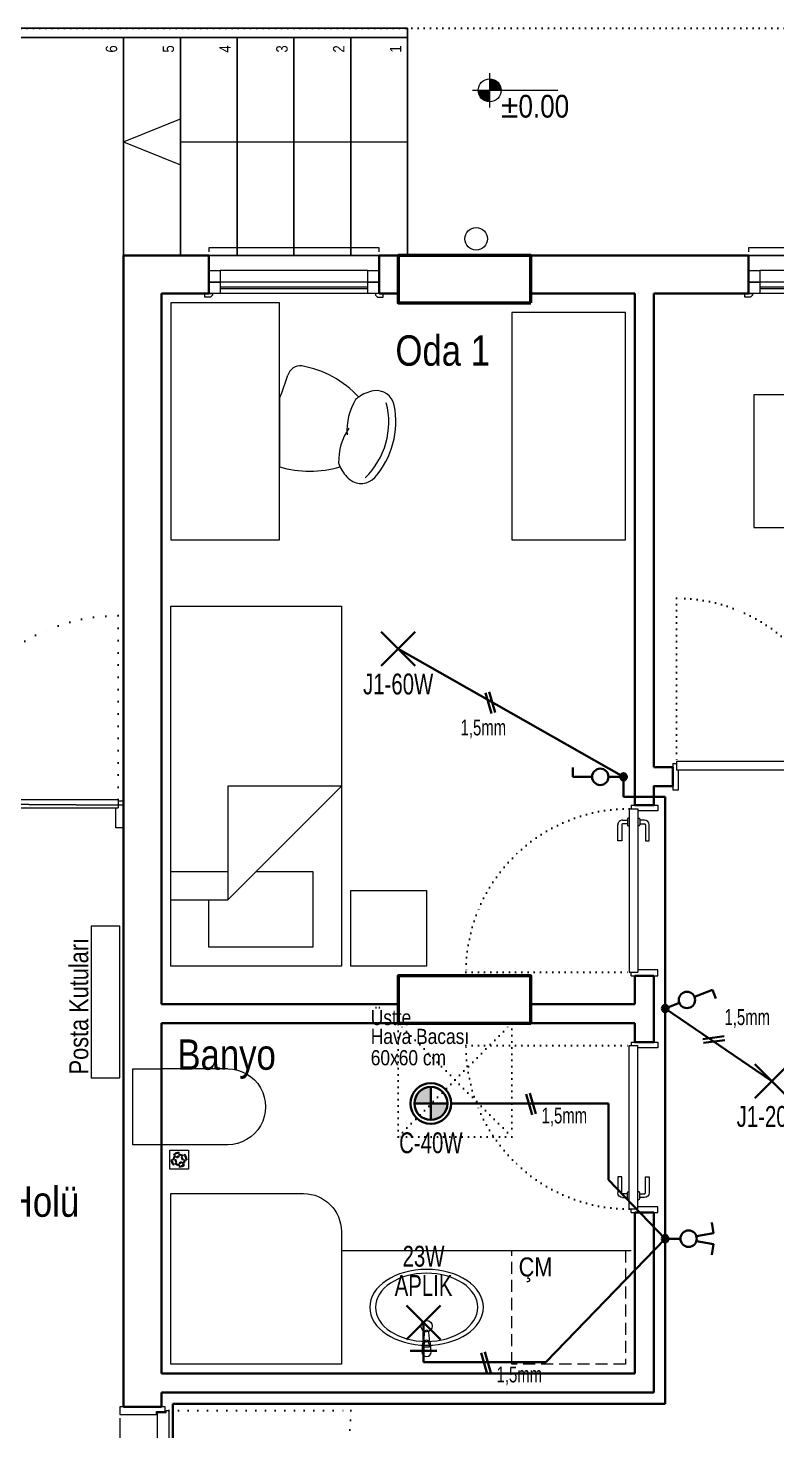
# Model space of a CAD drawing. Header units: millimetres. Extents: x 1852829 to 1882754, y -270850 to -231658.
# Drawn here: x 1858397 to 1858793, y -247561 to -246821 of the extents above; entities that cross this region are included whole.
import ezdxf
from ezdxf.enums import TextEntityAlignment as Align

# ---------------------------------------------------------------- set-up
doc = ezdxf.new("R2010")
doc.units = ezdxf.units.MM
for name, pattern in [('CONTINOUS', [0]), ('CONTINU', [0]), ('DASHED', [0.75, 0.5, -0.25]), ('DOT', [0.25, 0, -0.25]), ('izdüşüm arka', [3.174999999999999, 0, -3.174999999999999]), ('izdüşüm ön', [9.524999999999999, 6.35, -3.175])]:
    doc.linetypes.add(name, pattern=pattern)
for name, color, linetype, lineweight in [('a_ba', 6, 'Continuous', 50), ('a_doğrama', 251, 'Continuous', 20), ('a_duvar', 251, 'Continuous', 35), ('a_görünüş', 32, 'Continuous', 25), ('a_görünüş_ince', 8, 'Continuous', 20), ('a_izdüşüm_arka', 251, 'izdüşüm arka', 30), ('a_izdüşüm_ön', 6, 'izdüşüm ön', 9), ('a_not_kot', 251, 'Continuous', 13), ('a_not_mahal', 253, 'Continuous', 5), ('a_not_misc', 144, 'Continuous', 5), ('a_not_text', 7, 'Continuous', 13), ('a_tefriş', 8, 'Continuous', 20), ('Aydınlatma', 4, 'CONTINOUS', 35), ('Aydınlatma_', 3, 'Continuous', 40), ('m_yib', 65, 'Continuous', 20), ('Priz', 6, 'CONTINOUS', 40), ('Topraklama', 3, 'DASHED', 40)]:
    doc.layers.add(name, color=color, linetype=linetype, lineweight=lineweight)
doc.layers.add('a_m2_taks', color=147, linetype='Continuous', plot=False)
doc.styles.add('Grupcad', font='arial.ttf', dxfattribs={"width": 0.7})
doc.styles.add('OL', font='tsimplex.shx', dxfattribs={"width": 0.8, "height": 12})
doc.styles.get("Standard").update_dxf_attribs({"font": 'ARIALN.TTF'})

# ---------------------------------------------------------------- blocks, each defined once
blk = doc.blocks.new('K1')
at = {"layer": 'a_doğrama', "color": 251}
for points in [[(-17.50000000000728, -2.500000000149157), (-22.00000000001455, -2.500000000152795), (-22.00000000001455, -1.527951098978519e-10), (1.999999999992724, 1.818989403545856e-11), (1.999999999985448, -3.99999999998181), (-17.50000000001455, -4.000000000152795), (-17.50000000000728, -2.500000000149157)], [(-27.50000000000728, -93.10000001805383), (-25.00000000000728, -93.10000001805383)], [(-17.50000000000728, -97.5000000001528), (-22.00000000001455, -97.50000000014916), (-22.00000000001455, -100.0000000001492), (1.999999999992724, -99.99999999998545), (1.999999999992724, -95.99999999998181), (-17.50000000000728, -96.0000000001528), (-17.50000000000728, -97.5000000001528)], [(-14.50000000000728, -93.10000001811204), (-17.00000000000728, -93.10000001805383)]]:
    blk.add_lwpolyline(points, dxfattribs=at)
blk.add_lwpolyline([(-18, -14.0000000001528), (-18.00000000001455, -4.000000000149157), (-18, -3.000000000149157), (-22.50000000000728, -3.000000000090949), (-22.50000000000728, -2.500000000152795), (-22.50000000000728, -2.000000000149157), (-24.00000000000728, -2.000000000149157), (-24.00000000001455, -2.500000000152795), (-24.00000000000728, -12.50000000014916), (-24.00000000001455, -88.0000000001528), (-24.00000000001455, -97.50000000014916), (-24.00000000001455, -98.00000000014916), (-22.50000000000728, -98.00000000014916), (-22.50000000000728, -97.50000000014916), (-22.50000000001455, -97.00000000014916), (-18.00000000000728, -97.00000000009095), (-18.00000000001455, -96.0000000001528), (-18, -86.50000000014916)], close=True, dxfattribs=at)
for points in [[(-25.00000000000728, -91.10000001805383), (-27.50000000000728, -91.10000001805747, -0.414213562373095), (-28, -90.60000001799563), (-28.00000000001455, -82.10000001805383), (-30.00000000000728, -82.10000001805383), (-30.00000000000728, -90.60000001799926)], [(-17.00000000000728, -91.1000000180502), (-14.50000000000728, -91.10000001805383, 0.414213562373095), (-14.00000000001455, -90.60000001811204), (-14.00000000001455, -82.10000001811204), (-12.00000000000728, -82.10000001811204), (-12.00000000000728, -90.60000001811204)], [(-24.00000000000728, -94.10000001805383), (-24.50000000000728, -94.10000001799926, -0.4142135623730951), (-25, -93.60000001805383), (-25.00000000000728, -90.60000001805383, -0.414213562373095), (-24.50000000001455, -90.1000000180502), (-24.00000000000728, -90.10000001805747)], [(-18.00000000001455, -94.10000001805383), (-17.5, -94.10000001805383, 0.4142135623730951), (-17.00000000000728, -93.6000000181084), (-17.00000000001455, -90.60000001805383, 0.414213562373095), (-17.50000000000728, -90.10000001805747), (-18.00000000000728, -90.10000001805747)]]:
    blk.add_lwpolyline(points, format="xyb", dxfattribs=at)
for centre, start, end in [((-27.50000000000728, -90.60000001799563), 180, 270), ((-14.50000000000728, -90.60000001811204), 270, 0)]:
    blk.add_arc(centre, 2.499999999999999, start, end, dxfattribs=at)
at = {"layer": 'a_görünüş_ince', "color": 251}
blk.add_line((1.999999999992724, -5.999999999985448), (1.999999999992724, -93.99999999998181), dxfattribs=at)
at = {"layer": 'a_izdüşüm_arka', "color": 251, "linetype": 'DOT', "ltscale": 20}
blk.add_line((-24.00000000000728, -2.000000000381988), (-120.0000000000146, -2.000000000385626), dxfattribs=at)
blk.add_arc((-24.00000000000728, -2.000000000149157), 95.99999999999999, 180.0000000002084, 270.0000000004169, dxfattribs=at)
blk = doc.blocks.new('K2')
at = {"layer": 'a_doğrama', "color": 251, "linetype": 'Continuous'}
for p, q in [((-12.00000000162981, 90), (-12.00000000162981, 88.09999999962747)), ((-12.00000000162981, 90), (-10.00000000186265, 90)), ((-13.00000000162981, 88.09999999962747), (-13.00000000186265, 1.900000000372529)), ((-13.00000000162981, 88.09999999962747), (-8.500000001862645, 88.09999999962747)), ((-8.500000001862645, 88.09999999962747), (-8.500000001862645, 1.900000000372529)), ((-13.00000000186265, 1.900000000372529), (-8.500000001862645, 1.900000000372529)), ((-12.00000000186265, 0), (-12.00000000186265, 1.900000000372529)), ((-12.00000000186265, 0), (-10.00000000186265, 0))]:
    blk.add_line(p, q, dxfattribs=at)
for points in [[(-1.629814505577087e-09, 90.00000000005821), (1.999999998137355, 90), (1.999999998137355, 87), (-8.500000001862645, 87)], [(0, 0), (2, 0), (2, 3), (-8.500000001862645, 3)]]:
    blk.add_lwpolyline(points, dxfattribs=at)
at = {"layer": 'a_doğrama', "color": 251}
for points in [[(-16.50000000186265, 82.09999999962747), (-14.00000000162981, 82.09999999962747)], [(-5.000000001862645, 82.09999999962747), (-7.500000001862645, 82.09999999962747)]]:
    blk.add_lwpolyline(points, dxfattribs=at)
for points in [[(-13.00000000162981, 83.09999999962747), (-13.50000000186265, 83.09999999962747, 0.4142135623730951), (-14.00000000186265, 82.59999999962747), (-14.00000000186265, 79.59999999962747, 0.414213562373095), (-13.50000000162981, 79.09999999968568), (-13.00000000162981, 79.09999999962747)], [(-8.500000001629815, 83.09999999962747), (-8.000000001629815, 83.09999999962747, -0.4142135623730951), (-7.500000001862645, 82.59999999962747), (-7.500000001862645, 79.59999999962747, -0.414213562373095), (-8.000000001629815, 79.09999999962747), (-8.500000001629815, 79.09999999962747)], [(-14.00000000162981, 80.09999999962747), (-16.50000000162981, 80.09999999962747, 0.414213562373095), (-17.00000000162981, 79.59999999962747), (-17.00000000186265, 71.09999999962747), (-19.00000000186265, 71.09999999962747), (-19.00000000186265, 79.59999999962747)], [(-7.500000001862645, 80.09999999956926), (-5.000000001862645, 80.09999999962747, -0.414213562373095), (-4.500000001862645, 79.59999999962747), (-4.500000001862645, 71.09999999962747), (-2.500000001862645, 71.09999999962747), (-2.500000001629815, 79.59999999962747)]]:
    blk.add_lwpolyline(points, format="xyb", dxfattribs=at)
for centre, start, end in [((-16.50000000186265, 79.59999999962747), 90, 180), ((-5.000000001629815, 79.59999999962747), 0, 90)]:
    blk.add_arc(centre, 2.499999999999999, start, end, dxfattribs=at)
at = {"layer": 'a_izdüşüm_arka', "color": 251}
blk.add_lwpolyline([(-99.20006576180458, 1.900000000372529), (-13.00006576254964, 1.900000000372529)], dxfattribs=at)
blk.add_arc((-13.00006576254964, 1.900000000372529), 86.19999999925494, 89.99995624410063, 180, dxfattribs=at)
blk = doc.blocks.new('klozet')
at = {"layer": 'a_tefriş'}
blk.add_line((20.00000001909211, 4.703179000000001e-08), (-20.00000001862645, -4.65661287e-08), dxfattribs=at)
for points in [[(-20.00000001816079, 4.74974513e-08), (-20.00000001816079, -14.99999998975545), (20.00000001909211, -14.99999999022111), (20.00000001909211, 4.703179000000001e-08)], [(-20.00000001816079, -49.9999999529682), (-20.00000001816079, -14.99999998975545)], [(20.00000001909211, -49.9999999529682), (20.00000001909211, -14.99999999022111)]]:
    blk.add_lwpolyline(points, dxfattribs=at)
blk.add_arc((4.656613e-10, -49.99999995250255), 20, 179.9999999733195, 359.9999999733196, dxfattribs=at)
blk = doc.blocks.new('kapı_c_blok')
at = {"layer": 'a_doğrama', "linetype": 'Continuous'}
for p, q in [((7.900027779396623, 14.99997359368717), (7.899965237360448, 10.49997359415283)), ((54.89979148237035, 14.99878007621737), (7.900027779396623, 14.99997359368717)), ((54.89979151752777, 14.99877556296997), (54.89985405956395, 10.49877556343563)), ((55.10020846524276, 14.99877800804097), (152.0997915084008, 14.99997359368717)), ((55.10020850040019, 14.99877556296997), (55.10027104266919, 10.49877556343563)), ((152.0997915084008, 14.99997359368717), (152.0998540506698, 10.49997359415283)), ((5.000013880897313, 14.00000000052387), (4.999986084410921, 12.00000000069849)), ((5.000013880897313, 14.00000000052387), (7.900013881269842, 13.99997359380359)), ((54.89985405956395, 10.49878007388907), (7.899965237360448, 10.49997359415283)), ((55.10027104266919, 10.49877800850663), (152.0998540506698, 10.49997359415283)), ((154.9998054069001, 14.00000000052387), (152.0998054067604, 13.99997359380359)), ((154.9998054069001, 14.00000000052387), (154.9998332033865, 12.00000000069849))]:
    blk.add_line(p, q, dxfattribs=at)
at = {"layer": 'a_doğrama'}
for points in [[(47.10022236406803, 15.99888674903195), (47.10025710985065, 18.49888674879912, 0.414213562373095), (46.60026405914687, 18.99889369786251), (38.10026405984536, 18.99901183316251), (38.10029185633175, 20.99901183298789), (46.60029185563326, 20.99889369768789)], [(50.10020846570842, 14.99884505430236), (50.10021541477181, 15.49884505430236, 0.4142135623730951), (49.6002223638352, 15.99885200336576), (46.60022236430086, 15.99889369815355, 0.414213562373095), (46.10021541523747, 15.49890064733336), (46.10020846594125, 14.99890064739157)], [(59.89979151706211, 14.99884505430236), (59.89978456776589, 15.49884505430236, -0.4142135623730951), (60.3997776187025, 15.99885200336576), (63.39977761846967, 15.99889369815355, -0.414213562373095), (63.89978456753306, 15.49890064733336), (63.89979151659645, 14.99890064739157)], [(62.89977761846967, 15.99888674903195), (62.89974287268706, 18.49888674879912, -0.414213562373095), (63.39973592362367, 18.99889369786251), (71.89973592269234, 18.99901183316251), (71.89970812620595, 20.99901183298789), (63.39970812713727, 20.99889369768789)], [(47.10013202554546, 9.498886749672238), (47.10009727976285, 6.998886749905068, -0.414213562373095), (46.60009033069946, 6.498893699084874), (38.10009033139795, 6.499011834384874), (38.10006253491156, 4.499011834559496), (46.60006253421307, 4.498893699259497)], [(50.10014592343941, 10.49884505476803), (50.10013897437602, 9.998845054826234, -0.4142135623730951), (49.60013202531263, 9.49885200400604), (46.60013202554546, 9.498893698793836, -0.414213562373095), (46.10013897460885, 9.998900647857226), (46.10014592390507, 10.49890064785723)], [(59.89985405909829, 10.49884505476803), (59.89986100839451, 9.998845054826234, 0.4142135623730951), (60.3998679574579, 9.49885200400604), (63.39986795722507, 9.498893698793836, 0.414213562373095), (63.89986100792885, 9.998900647857226), (63.89985405886546, 10.49890064785723)], [(62.89986795722507, 9.498886749672238), (62.89990270277485, 6.998886749905068, 0.414213562373095), (63.39990965183824, 6.498893699084874), (71.89990965113975, 6.499011834384874), (71.89993744762614, 4.499011834559496), (63.39993744855747, 4.498893699259497)]]:
    blk.add_lwpolyline(points, format="xyb", dxfattribs=at)
for points in [[(49.10025710961781, 18.49885895225452), (49.10022236406803, 15.99885895248735)], [(60.89974287291989, 18.49885895225452), (60.8997776187025, 15.99885895248735)], [(49.10009727953002, 6.998858953360468), (49.10013202531263, 9.498858953127638)], [(60.89990270300768, 6.998858953360468), (60.8998679574579, 9.498858953127638)]]:
    blk.add_lwpolyline(points, dxfattribs=at)
at = {"layer": 'a_doğrama', "linetype": 'Continuous'}
for points in [[(4.999847101746127, 1.999999999825377), (4.999819305259734, 0), (8.999819305026904, -4.169478779658675e-05), (8.999965236755088, 10.49995830602711)], [(154.9999721860513, 1.999999999825377), (154.9999999825377, 0), (150.9999999830034, -4.169478779658675e-05), (150.9998540510423, 10.49995830602711)]]:
    blk.add_lwpolyline(points, dxfattribs=at)
at = {"layer": 'a_doğrama'}
for centre, start, end in [((46.60025710985065, 18.49889369792072), 359.9992036893223, 89.99920368265207), ((63.39974287268706, 18.49889369792072), 90.00079631734796, 180.0007963106777), ((46.60009727976285, 6.998893699026667), 269.999203682652, 359.9992036893223), ((63.39990270277485, 6.998893699026667), 180.0007963106777, 270.000796317348)]:
    blk.add_arc(centre, 2.499999999999999, start, end, dxfattribs=at)
at = {"layer": 'a_izdüşüm_arka', "ltscale": 2}
for points in [[(152.0997915084008, 14.99997359368717), (152.0997915084008, 112.0046602723305)], [(7.900027779396623, 14.99997359368717), (7.900027779396623, 61.99973731074715)]]:
    blk.add_lwpolyline(points, dxfattribs=at)
for centre, radius, start, end in [((152.2450919260737, 14.8597860421869), 97.1449828936204, 90.08569772177859, 179.9180229844026), ((7.90002777823247, 14.99997359217377), 46.99976371857338, 359.9985395234615, 90)]:
    blk.add_arc(centre, radius, start, end, dxfattribs=at)
blk = doc.blocks.new('90_p_c_blok')
at = {"layer": 'a_doğrama'}
for points in [[(1.000074681360275, 1.999962659319863), (-1.999925317708403, 2.000074681360275), (-1.999999998603016, 7.46818259358406e-05), (1.999999998603016, -7.46818259358406e-05), (2.000037339050323, 0.999925319571048), (1.000074681360275, 1.999962659319863)], [(88.99992531910539, 1.999962659319863), (91.99992531817406, 2.000074681360275), (91.99999999906868, 7.46818259358406e-05), (88.00000000186265, -7.46818259358406e-05), (87.99996266141534, 0.999925319571048), (88.99992531910539, 1.999962659319863)], [(84.00000000046566, -2.500000000465661), (6.000000000465661, -2.500000000465661)], [(84.00000000046566, -3.500000000465661), (6.000000000465661, -3.500000000465661)]]:
    blk.add_lwpolyline(points, dxfattribs=at)
for points in [[(4.656612873077393e-10, -4.656612873077393e-10), (6.000000000465661, -4.656612873077393e-10), (6.000000000465661, -6.000000000465661), (4.656612873077393e-10, -6.000000000465661)], [(4.656612873077393e-10, -6.000000000465661), (6.000000000465661, -6.000000000465661), (6.000000000465661, -12.00000000046566), (4.656612873077393e-10, -12.00000000046566)], [(84.00000000046566, -4.656612873077393e-10), (90.00000000046566, -4.656612873077393e-10), (90.00000000046566, -6.000000000465661), (84.00000000046566, -6.000000000465661)], [(84.00000000046566, -6.000000000465661), (90.00000000046566, -6.000000000465661), (90.00000000046566, -12.00000000046566), (84.00000000046566, -12.00000000046566)]]:
    blk.add_lwpolyline(points, close=True, dxfattribs=at)
at = {"layer": 'a_görünüş_ince'}
for points in [[(6.000000000465661, -4.656612873077393e-10), (84.00000000046566, -4.656612873077393e-10)], [(6.000000000465661, -6.000000000465661), (84.00000000046566, -6.000000000465661)], [(6.000000000465661, -6.000000000465661), (84.00000000046566, -6.000000000465661)], [(6.000000000465661, -12.00000000046566), (84.00000000046566, -12.00000000046566)], [(4.656612873077393e-10, -22), (4.656612873077393e-10, -24), (90.00000000069849, -24.00000000040745), (90.00000000069849, -22.00000000040745)]]:
    blk.add_lwpolyline(points, dxfattribs=at)
blk = doc.blocks.new('tefriş_yatak tek')
at = {"layer": 'a_tefriş'}
for points in [[(0, -0.4500000000007276), (-1.899999999994179, -0.4499999999825377), (-1.899999999994179, 0.4500000000152795), (7.276000000000001e-12, 0.4499999999970897)], [(-1.899999999994179, -0.4999999999818101), (-1.5, -0.4999999999818101), (-1.5, -0.8999999999832652), (-1.899999999994179, -0.8999999999832652)]]:
    blk.add_lwpolyline(points, close=True, dxfattribs=at)
for points in [[(-1.549999999995634, 0.4500000000080036), (-1.549999999995634, 0.1500000000087311), (-0.9499999999970896, -0.4499999999934517), (-0.9499999999970896, 0.1500000000087311), (-1.549999999995634, 0.1500000000087311)], [(-1.399999999994179, 0.4500000000080036), (-1.399999999994179, 0.1500000000087311)], [(-1.399999999994179, 7.276000000000001e-12), (-1.399999999994179, -0.2999999999919964), (-1.799999999995634, -0.2999999999847205), (-1.799999999995634, 0.2500000000181899), (-1.549999999995634, 0.250000000007276)]]:
    blk.add_lwpolyline(points, dxfattribs=at)
blk = doc.blocks.new('tefriş_sandalye')
at = {"layer": 'a_tefriş'}
blk.add_line((0, -17.97193204984069), (0, 17.97193204984069), dxfattribs=at)
at = {"layer": 'a_tefriş', "extrusion": (0, 0, -1)}
for centre, major_axis, ratio, start_param, end_param in [((48.74146834015846, 10.45292807649821), (12.99667295679291, -12.99667295679291), 0.9999999999988621, 2.778399601265729, 3.245117787393993), ((43.18287486303598, 17.30047719366848), (6.760212006542563, 6.760212006542566), 0.9999999999999275, 4.815914114188857, 6.347040341211097), ((17.00272081233561, -5.732868962921202), (31.41721406745103, -31.41721406745102), 0.9999999999999692, -1.506941292763139, -0.5874538096300875), ((16.00839138403535, -34.32217725366354), (38.67132311283241, 38.67132311283241), 0.9999999999999551, 5.200723096198017, 5.794059864019835), ((62.07704428676516, 15.11196062900126), (21.8230740851798, -21.8230740851798), 0.999999999999872, 1.757106745828231, 2.385974519517692), ((62.07704428676516, 15.11196062900126), (21.8230740851798, -21.8230740851798), 0.999999999999872, 1.757106745828231, 2.385974519517692), ((48.74146834015846, 10.45292807649821), (12.99667295678365, -12.99667295678364), 0.99999999999815, 2.6645371924789, 2.77839960126549), ((48.74146834015846, 10.45292807649821), (12.99667295678365, -12.99667295678364), 0.99999999999815, 2.6645371924789, 2.77839960126549), ((51.19207237288356, -12.59025484323501), (6.760212006539503, -6.760212006539497), 0.9999999999997768, -0.5874538096303814, 0.9436724173930268), ((-153.9916390515864, -79.71366215869784), (117.3146754132853, -117.3146754132853), 0.9999999999995368, -1.166716425964234, -1.087708352891789), ((1.846952122636139, 18.52903357986361), (38.67132311283346, -38.67132311283346), 0.9999999999998272, -0.0344733324385442, 0.6019458158985436), ((52.58218097593635, -3.880806615576148), (12.99667295684863, -12.99667295684863), 0.999999999997, 1.410390603520463, 1.524253012306495), ((52.58218097593635, -3.880806615576148), (12.99667295684863, -12.99667295684863), 0.999999999997, 1.410390603520463, 1.524253012306495), ((52.58218097593635, -3.880806615576148), (12.99667295680965, 12.99667295680965), 0.9999999999994532, 2.514468744187543, 2.981186930314801), ((11.13268793560564, -28.2164516877383), (4.992327757084597, -4.992327757084597), 0.9999999999999302, 0.6873686376137833, 2.053884300698129)]:
    blk.add_ellipse(centre, major_axis=major_axis, ratio=ratio, start_param=start_param, end_param=end_param, dxfattribs=at)
at = {"layer": 'a_tefriş', "extrusion": (0, 0, -0.9999999999999998)}
for centre, major_axis, ratio, start_param, end_param in [((16.91667054221034, -5.533280727453529), (28.83951581086084, 28.83951581086084), 0.9999999999999994, 6.265559887738812, 7.321948975697567), ((16.91667054221034, -5.533280727453529), (28.83951581086084, 28.83951581086084), 0.9999999999999994, 6.265559887738812, 7.321948975697567), ((66.46064479555935, -1.247859190218149), (21.82307408517871, -21.82307408517871), 0.9999999999999848, 1.802815685268583, 2.431683458958088), ((66.46064479555935, -1.247859190218149), (21.82307408517871, -21.82307408517871), 0.9999999999999848, 1.802815685268583, 2.431683458958088)]:
    blk.add_ellipse(centre, major_axis=major_axis, ratio=ratio, start_param=start_param, end_param=end_param, dxfattribs=at)
blk = doc.blocks.new('tefriş_süzgeç')
at = {"layer": 'a_tefriş'}
for p, q in [((4.999999999767168, 0), (-4.999999999767168, 0)), ((-4.999999999767168, 0), (-5.00000000023283, -9.999999999068676)), ((4.999999999767168, -9.999999999068676), (4.999999999767168, 0)), ((-3.624374986393377, -5.061997667886316), (-4.124374985927715, -5.061997668817638)), ((-2.624374985927715, -5.061997667886316), (-3.124374985927715, -5.061997667886316)), ((-2.549553412196473, -2.511978339935012), (-2.898696066995398, -2.154068565527268)), ((-1.960721618304887, -3.338196313462503), (-2.30986427217249, -2.980286539986083)), ((-1.873872044263407, -6.873872044496237), (-2.227425434859469, -7.227425436489284)), ((-1.624374985927715, -5.061997667886316), (-2.124374985927715, -5.061997667886316)), ((-1.166765264002606, -6.166765264235437), (-1.52031865552999, -6.520318654365838)), ((-1.152982795378193, -3.943617439828813), (-1.502125448780134, -3.585707665421068)), ((-0.157720073460041, -2.526679446673369), (-0.157720073460041, -2.026679447604692)), ((-0.0619976662273985, -1.499620349357428), (-0.0619976662273985, -0.999620350288751)), ((-0.0619976681191474, -2.99962035100907), (-0.0619976685848087, -3.501690010540187)), ((-0.0619976681191474, -6.624374984763563), (-0.0619976676534861, -7.124374984763563)), ((1.042769928695634, -3.957230071537196), (1.396323318826034, -3.603676681406795)), ((1.056382559938356, -6.152982796542346), (1.4142923343461, -6.502125450409948)), ((1.500379648292437, -5.061997667886316), (2.000379649223759, -5.061997667886316)), ((1.749876709422096, -3.250123291276395), (2.103430098621174, -2.896569899283349)), ((1.772202108753845, -6.851268104277551), (2.130111884092912, -7.200410758145153)), ((2.456983491079881, -2.543016509152948), (2.810536880744621, -2.189463119022548)), ((2.500379649223759, -5.061997667886316), (3.000379648758098, -5.061997667886316)), ((3.500379649689422, -5.061997667886316), (4.000379649689422, -5.061997666954994)), ((-5.00000000023283, -9.999999999068676), (4.999999999767168, -9.999999999068676)), ((-2.580978826852515, -7.580978826619684), (-2.934532216982915, -7.934532217681407)), ((-0.0619976676534861, -7.624374986626207), (-0.0619976681191474, -8.124374986626206)), ((-0.0619976685848087, -8.624374985694885), (-0.0619976681191474, -9.124374986626206)), ((2.488021658966317, -7.549553413875401), (2.8459314329084, -7.898696067743003))]:
    blk.add_line(p, q, dxfattribs=at)
for centre, radius, start, end in [((-0.0619976681191474, -5.061997667886316), 4.062377317597922, 134.2895954455946, 179.9999999466391), ((-0.0619976681191474, -5.061997667886316), 3.562377317597923, 134.2895954455946, 179.9999999466391), ((-0.0619976681191474, -5.061997667886316), 3.062377317597923, 179.9999999466391, 225.0000000094237), ((-0.0619976681191474, -5.061997667886316), 2.562377317597923, 179.9999999466391, 225.0000000094237), ((-0.3842644772885251, -4.420736038768153), 2.404751406819375, 84.59432072315609, 143.2015872092405), ((-0.0619976681191474, -5.061997667886316), 2.062377317597923, 134.2895954455946, 179.9999999466391), ((-0.1431039219996819, -4.967836399330735), 2.441200708543581, 90.34304790748254, 138.1212251299477), ((-0.0619976681191474, -5.061997667886316), 1.562377317597923, 134.2895954455946, 179.9999999466391), ((-0.0619976681191474, -5.061997667886316), 2.062377317597923, 225.0000000094237, 269.9999999733196), ((-0.0619976681191474, -5.061997667886316), 1.562377317597923, 225.0000000094237, 269.9999999733196), ((-0.0619976681191474, -5.061997667886316), 4.062377317597922, 45.00000000942374, 89.99999997331958), ((-0.0619976681191474, -5.061997667886316), 3.562377317597923, 45.00000000942374, 89.99999997331958), ((-0.0619976681191474, -5.061997667886316), 2.062377317597923, 45.00000000942374, 89.99999997331958), ((-0.0619976681191474, -5.061997667886316), 1.562377317597923, 45.00000000942374, 89.99999997331958), ((-0.0619976681191474, -5.061997667886316), 2.562377317597923, 269.9999999733196, 315.710404554327), ((-0.0619976681191474, -5.061997667886316), 3.062377317597923, 269.9999999733196, 315.710404554327), ((-0.0619976681191474, -5.061997667886316), 1.562377317597923, 314.2895954455946, 359.9999999466391), ((-0.0619976681191474, -5.061997667886316), 2.062377317597923, 314.2895954455946, 359.9999999466391), ((-0.0619976681191474, -5.061997667886316), 2.562377317597923, 359.9999999466391, 45.00000000942374), ((-0.0619976681191474, -5.061997667886316), 3.062377317597923, 359.9999999466391, 45.00000000942374), ((-0.0619976681191474, -5.061997667886316), 3.562377317597923, 314.2895954455946, 359.9999999466391), ((-0.0619976681191474, -5.061997667886316), 4.062377317597922, 314.2895954455946, 359.9999999466391), ((-0.0619976681191474, -5.061997667886316), 4.062377317597922, 225.0000000094237, 269.9999999733196), ((-0.0619976681191474, -5.061997667886316), 3.562377317597923, 225.0000000094237, 269.9999999733196)]:
    blk.add_arc(centre, radius, start, end, dxfattribs=at)
blk = doc.blocks.new('sembol_kot')
at = {"layer": 'a_not_kot'}
for points in [[(3.7252903e-09, 9.999999999068676), (0, -6.519258000000002e-09), (10.00000003539025, -6.519258000000002e-09, 0.4142135634642073)], [(0, -6.519258000000002e-09), (-9.999999964609742, -6.519258000000002e-09, 0.4142135610637604), (-3.7252903e-09, -10.00000000093132)]]:
    blk.add_hatch(color=256, dxfattribs=at).paths.add_polyline_path(points)
for p, q in [((5.5879354e-09, 15.00000000279397), (-5.5879354e-09, -15.00000000279397)), ((-14.99999996647239, -6.519258000000002e-09), (59.99999999813735, -6.519258000000002e-09))]:
    blk.add_line(p, q, dxfattribs=at)
blk.add_circle((3.53902578e-08, -9.313226e-10), 10, dxfattribs=at)
blk = doc.blocks.new('J1-20W')
at = {"layer": 'Aydınlatma', "color": 1, "linetype": 'CONTINU'}
for p, q in [((9, 9), (-9, -9)), ((-9, 9), (9, -9))]:
    blk.add_line(p, q, dxfattribs=at)
at = {"layer": 'Aydınlatma', "linetype": 'CONTINU', "style": 'Grupcad', "width": 0.7, "flags": 8}
blk.add_attdef('J1-20W', text='', height=11, dxfattribs=at).set_placement((0, 18.74764386721654), align=Align.MIDDLE_CENTER)
blk = doc.blocks.new('C-20W')
at = {"layer": 'Aydınlatma', "linetype": 'CONTINU'}
h = blk.add_hatch(color=1, dxfattribs=at)
h.paths.add_polyline_path([(8.702380952381645, -1.455191522836685e-11), (0, -1.455191522836685e-11), (0, 8.702380952352541, -0.4142135623730951)])
h.paths.add_polyline_path([(0, -8.702380952381645, -0.4142135623730951), (-8.702380952367093, -1.455191522836685e-11), (0, -1.455191522836685e-11)])
at = {"layer": 'Aydınlatma', "color": 1, "linetype": 'CONTINU'}
for p, q in [((0, 8.702380952381645), (0, -8.702380952381645)), ((8.702380952381645, 0), (-8.702380952367093, 0))]:
    blk.add_line(p, q, dxfattribs=at)
at = {"layer": 'Aydınlatma', "linetype": 'CONTINU'}
blk.add_circle((0, 0), 10.74999999999503, dxfattribs=at)
at = {"layer": 'Aydınlatma', "color": 1, "linetype": 'CONTINU'}
blk.add_circle((0, 0), 8.702380952376926, dxfattribs=at)
at = {"layer": 'Aydınlatma', "linetype": 'CONTINU', "style": 'Grupcad', "width": 0.7, "flags": 8}
blk.add_attdef('C-40W', text='', height=11, dxfattribs=at).set_placement((0, 20.74999999998545), align=Align.MIDDLE_CENTER)
blk = doc.blocks.new('NORMAL ANAHTAR')
at = {"layer": 'Aydınlatma', "color": 6, "linetype": 'CONTINU'}
for p, q in [((0, 18.75986064848257), (-4.863207719157799, 18.75986064848257)), ((0, 8.636846400011564), (0, 18.75986064848257))]:
    blk.add_line(p, q, dxfattribs=at)
blk.add_circle((0, 4.31842319999123), 4.318423200000162, dxfattribs=at)
blk = doc.blocks.new('KOMUTATOR ANAHTAR')
at = {"layer": 'Aydınlatma', "color": 6, "linetype": 'CONTINU'}
for p, q in [((-2.876584113124409, 17.46272058073373), (-8.55538248429366, 16.51159817440202)), ((-1.361482364300173, 8.416611178297899), (-2.876584113124409, 17.46272058073373)), ((1.361482364300173, 8.416611178297899), (2.876584113124409, 17.46272058073373)), ((2.876584113124409, 17.46272058073373), (8.55538248429366, 16.51159817440202))]:
    blk.add_line(p, q, dxfattribs=at)
blk.add_circle((0, 4.318423200005782), 4.318423200000162, dxfattribs=at)
blk = doc.blocks.new('BUAT (Enerji)')
at = {"layer": 'Priz', "linetype": 'CONTINU'}
h = blk.add_hatch(color=256, dxfattribs=at)
edge = h.paths.add_edge_path()
edge.add_arc((0, 0), 1.75, 0, 360)
blk.add_circle((0, 0), 1.75, dxfattribs=at)
blk = doc.blocks.new('APLIK dahili tip1-23W')
at = {"layer": 'Aydınlatma', "color": 1, "linetype": 'CONTINU'}
for p, q in [((9, 24.00000000011642), (-9, 6.000000000116415)), ((-9, 24.00000000011642), (9, 6.000000000116415))]:
    blk.add_line(p, q, dxfattribs=at)
at = {"layer": 'Aydınlatma', "linetype": 'CONTINU'}
for p, q in [((0, 15.00000000011642), (1.164153218269348e-10, -2.91038304567337e-11)), ((-7, 2.91038304567337e-11), (7, -2.91038304567337e-11)), ((8.731149137020111e-11, 0), (0, 0))]:
    blk.add_line(p, q, dxfattribs=at)
at = {"layer": 'Aydınlatma', "linetype": 'CONTINU', "style": 'Grupcad', "width": 0.7, "flags": 8}
for tag, p in [('23W', (0, 49.96379749526386)), ('APLIK', (0, 34.5427277534036))]:
    blk.add_attdef(tag, text='', height=11, dxfattribs=at).set_placement(p, align=Align.MIDDLE_CENTER)

msp = doc.modelspace()

# ---------------------------------------------------------------- linework, layer by layer
at = {"layer": 'a_ba', "color": 253}
for points in [[(1858662.7101567, -246966.2790660127), (1858662.7101567, -246941.2790660127), (1858592.7101567, -246941.2790660127), (1858592.7101567, -246966.2790660127)], [(1858662.7101567, -247346.2790660121), (1858662.7101567, -247321.2790660121), (1858592.7101567, -247321.2790660121), (1858592.7101567, -247346.2790660121)]]:
    msp.add_lwpolyline(points, close=True, dxfattribs=at)
at = {"layer": 'a_duvar'}
for p, q in [((1858492.7101567, -246941.2790664082), (1858447.710161506, -246941.2790664082)), ((1858447.710161506, -247231.2790660175), (1858447.710161506, -246941.2790664082)), ((1858777.710156701, -246941.2790664082), (1858582.7101567, -246941.2790664082)), ((1858777.710156701, -246941.2790664027), (1858777.710156701, -246961.2790664083)), ((1858467.710161506, -246961.2790664083), (1858492.7101567, -246961.2790664083)), ((1858467.710274741, -247336.2790660121), (1858467.710161506, -246961.2790664082)), ((1858582.7101567, -246961.2790664083), (1858592.7101567, -246961.2790664083)), ((1858662.7101567, -246961.2790664083), (1858717.710146754, -246961.2790664083)), ((1858717.710146754, -246961.2790664083), (1858717.710229107, -247231.279066003)), ((1858727.710146754, -247211.2790660176), (1858727.710146754, -246961.2790664083)), ((1858727.710146754, -246961.2790664082), (1858777.710156701, -246961.2790664083)), ((1858447.710161506, -247548.7756173958), (1858447.710161506, -247241.2790660183)), ((1858717.710255577, -247321.2790660121), (1858717.710259989, -247336.2790660121)), ((1858727.710146754, -247356.2792049948), (1858727.710146754, -247321.2792049932)), ((1858592.7101567, -247336.2790660121), (1858467.710274741, -247336.2790660121)), ((1858717.710259989, -247336.2790660121), (1858662.7101567, -247336.2790660121)), ((1858467.710161506, -247531.2753116341), (1858467.710274741, -247346.2790660121)), ((1858467.710274741, -247346.2790660121), (1858592.7101567, -247346.279066012)), ((1858592.7101567, -247346.2790660121), (1858717.710259989, -247346.279066012)), ((1858717.710259989, -247346.279066012), (1858717.71025395, -247356.2792049948)), ((1858717.710199596, -247446.279204986), (1858717.710146754, -247531.275311634)), ((1858727.710146754, -247541.275311634), (1858727.710146754, -247446.279204986)), ((1858717.710146754, -247531.275311634), (1858467.710161506, -247531.275311634)), ((1858467.710161506, -247541.2753116341), (1858727.710146754, -247541.275311634)), ((1858467.710161506, -247548.7753394306), (1858467.710161506, -247541.2753116341))]:
    msp.add_line(p, q, dxfattribs=at)
for points in [[(1858492.7101567, -246941.2790664082), (1858492.7101567, -246961.2790664083)], [(1858582.7101567, -246941.2790664082), (1858582.7101567, -246961.2790664083)], [(1858727.710146754, -247211.1829125127), (1858737.710148087, -247211.1831904776), (1858737.710007771, -247221.2790660184), (1858727.711506421, -247221.2790660184), (1858727.710146754, -247231.2792049845)], [(1858447.710022524, -247231.2790660175), (1858447.710161506, -247241.2790660183)], [(1858717.710229107, -247231.279066003), (1858727.710146754, -247231.2792049845)], [(1858717.710255577, -247321.2790660121), (1858727.710146754, -247321.2792049932)], [(1858717.71025395, -247356.2792049948), (1858727.710146754, -247356.2792049948)], [(1858717.711510832, -247446.279204986), (1858727.710146754, -247446.279204986)], [(1858467.710161506, -247548.7753394306), (1858447.710161508, -247548.7756173958)]]:
    msp.add_lwpolyline(points, dxfattribs=at)
at = {"layer": 'a_görünüş', "color": 251}
for p, q in [((1857053.223888808, -246821.2790664082), (1858597.710161506, -246821.2790664082)), ((1857058.223888808, -246826.2790664081), (1858597.710161506, -246826.2790664082)), ((1858447.710161506, -246941.2790664082), (1858597.710161506, -246941.2790664082))]:
    msp.add_line(p, q, dxfattribs=at)
for points in [[(1858447.710161506, -246941.2790664082), (1858447.710161506, -246826.2790664082)], [(1858477.710161506, -246941.2790664082), (1858477.710161506, -246826.2790664082)], [(1858507.710161506, -246941.2790664082), (1858507.710161506, -246826.2790664082)], [(1858537.710161506, -246941.2790664082), (1858537.710161506, -246826.2790664082)], [(1858567.710161506, -246941.2790664082), (1858567.710161506, -246826.2790664082)], [(1858597.710161506, -246941.2790664082), (1858597.710161506, -246821.279066012)]]:
    msp.add_lwpolyline(points, dxfattribs=at)
at = {"layer": 'a_izdüşüm_arka'}
for p, q in [((1858592.710156701, -247406.2790660121), (1858592.710156701, -247346.2790660121)), ((1858652.710156701, -247346.279066012), (1858652.710156701, -247406.2790660121)), ((1858652.710156701, -247406.2790660121), (1858592.710156701, -247406.2790660121))]:
    msp.add_line(p, q, dxfattribs=at)
for points in [[(1857322.71014586, -247561.2790660307), (1857173.169644984, -247561.2790660307), (1857173.169644984, -247546.2790660307), (1857173.169644984, -247541.2790660307), (1857152.726917955, -247541.2790660307), (1857152.726917954, -246961.279066012), (1857173.169644984, -246961.2790660121), (1857173.169644984, -246941.2790664027), (1857322.71014586, -246941.2790660121), (1857322.71014586, -246821.279066012), (1859402.710147536, -246821.279066012), (1859402.710147536, -246941.2790660121), (1859552.250668416, -246941.2790660121), (1859552.250668416, -246961.2790660121), (1859572.693395446, -246961.2790660121), (1859572.693395446, -247541.279066012), (1859552.250668417, -247541.279066012), (1859552.250668417, -247561.2790660121), (1859402.710147536, -247561.2790660121)], [(1858592.710156701, -247406.2790660121), (1858652.710156701, -247346.2790660121)], [(1858652.710156701, -247406.2790660121), (1858592.710156701, -247346.279066012)]]:
    msp.add_lwpolyline(points, dxfattribs=at)
at = {"layer": 'a_izdüşüm_ön', "color": 251}
msp.add_lwpolyline([(1858712.71018601, -247526.2753767543), (1858652.71018601, -247526.2753767543), (1858652.71018601, -247466.2753767543), (1858712.71018601, -247466.2753767543)], close=True, dxfattribs=at)
at = {"layer": 'a_m2_taks'}
msp.add_lwpolyline([(1857322.71014586, -246941.2790664082), (1858297.710161506, -246941.2790664083), (1858297.710189303, -247230.2790660175), (1858447.710161506, -247231.2790660175), (1858447.710161506, -246941.2790664083), (1859402.71015413, -246941.2790664083), (1859402.710147536, -248721.2790620546), (1857322.71014586, -248721.2790620546)], close=True, dxfattribs=at)
at = {"layer": 'a_not_misc'}
for points in [[(1858447.710161506, -246881.2790662101), (1858477.710161506, -246869.0898987436)], [(1858447.710161506, -246881.2790662101), (1858477.710161506, -246893.4682336766)], [(1858477.710161506, -246881.2790662101), (1858597.710161506, -246881.2790662101)]]:
    msp.add_lwpolyline(points, dxfattribs=at)
at = {"layer": 'a_tefriş'}
for p, q in [((1858562.710274741, -247466.2753561713), (1858715.71018299, -247466.2753321815)), ((1858606.600182818, -247509.3353767662), (1858605.93720602, -247514.62875057)), ((1858609.483159616, -247514.62875057), (1858608.820182818, -247509.3353767662)), ((1858605.610182818, -247515.5800957383), (1858605.210182818, -247519.7753767661)), ((1858606.350182818, -247517.2843358793), (1858606.350182818, -247515.7972761722)), ((1858609.070182818, -247517.2843358793), (1858606.350182818, -247517.2843358793)), ((1858609.070182818, -247515.7972761722), (1858609.070182818, -247517.2843358793)), ((1858610.210182818, -247519.7753767661), (1858609.810182818, -247515.5800957383))]:
    msp.add_line(p, q, dxfattribs=at)
for points in [[(1858530.053418485, -246966.2790678725), (1858472.710161506, -246966.2790678725), (1858472.710161505, -247091.285733269), (1858530.053418485, -247091.285733269)], [(1858652.710146754, -247091.2790664083), (1858712.710146754, -247091.2790664083), (1858712.710146754, -246971.2790664083), (1858652.710146754, -246971.2790664083)], [(1858950.422264031, -247014.7740033533), (1858780.422264031, -247014.7740033533), (1858780.422264031, -247084.7740033533), (1858950.422264031, -247084.7740033533)], [(1858430.711835198, -247375.2059812744), (1858445.711835198, -247375.2059812744), (1858445.711835198, -247295.2059812744), (1858430.711835198, -247295.2059812744)]]:
    msp.add_lwpolyline(points, close=True, dxfattribs=at)
msp.add_lwpolyline([(1858472.710274741, -247436.275311634), (1858542.710274741, -247436.275311634, -0.414213562373095), (1858562.710274741, -247456.275311634), (1858562.710274741, -247526.275311634), (1858472.710274741, -247526.275311634)], format="xyb", close=True, dxfattribs=at)
msp.add_circle((1858607.710182818, -247506.1574297661), 3.000000000000001, dxfattribs=at)
msp.add_circle((1858607.710182818, -247506.1574297661), 3.000000000000001, dxfattribs=at)
for centre, radius, start, end in [((1858607.710182818, -247515.7700875817), 2.108576984759122, 147.2289746278214, 174.8303928445573), ((1858607.710182818, -247515.7700875817), 2.108576984750001, 32.77102537217863, 147.2289746278214), ((1858607.710182818, -247515.7972761722), 1.360000000000001, 0, 180), ((1858607.710182818, -247509.4744004348), 1.118672239956076, 7.138924776105134, 172.8610752238949), ((1858607.710182818, -247515.7700875817), 2.108576984756241, 5.169607155442761, 32.77102537217863), ((1858607.710182818, -247519.7753767661), 2.499999999999859, 180, 0)]:
    msp.add_arc(centre, radius, start, end, dxfattribs=at)
at = {"layer": 'a_tefriş', "extrusion": (0, 0, -1)}
for major_axis, ratio in [((-30.00000000000001, -2.319406993624021e-14), 0.6666666666666666), ((-27.00000000000001, -2.087466294261619e-14), 0.6666666666666665)]:
    msp.add_ellipse((1858607.710182818, -247496.2753767662), major_axis=major_axis, ratio=ratio, dxfattribs=at)
at = {"layer": 'Aydınlatma'}
for p, q in [((1858711.710146754, -247216.3730844264), (1858592.710210748, -247148.7790662098)), ((1858711.710146753, -247216.3730844264), (1858711.710146753, -247226.9225216197)), ((1858711.710146753, -247226.9225216197), (1858733.710146754, -247226.9225216197)), ((1858733.710146754, -247226.9225216197), (1858733.710146754, -247547.275311634)), ((1858733.710146754, -247338.5960152336), (1858789.937981719, -247376.9490194675)), ((1858620.723569972, -247388.7075422155), (1858703.70990959, -247388.7075422154)), ((1858703.70990959, -247429.0639479989), (1858703.70990959, -247388.7075422154)), ((1858733.710146754, -247460.0540100281), (1858703.70990959, -247429.0639479989)), ((1858670.61356563, -247525.275311634), (1858733.710146754, -247460.0540100281)), ((1858606.103802105, -247519.275311634), (1858606.103802105, -247525.275311634)), ((1858606.103802105, -247525.275311634), (1858670.61356563, -247525.275311634)), ((1858733.710146754, -247547.275311634), (1858473.710161507, -247547.275311634)), ((1858473.710161506, -247606.0293807253), (1858473.710161507, -247547.275311634))]:
    msp.add_line(p, q, dxfattribs=at)
at = {"layer": 'Aydınlatma', "color": 3}
for p, q in [((1858641.981832556, -247183.020783005), (1858638.884338367, -247172.0236120945)), ((1858643.906927165, -247182.4785554256), (1858640.809432976, -247171.4813845151)), ((1858764.869510202, -247353.2409999422), (1858753.547079455, -247354.7690052651)), ((1858765.136993069, -247355.2230324636), (1858753.814562322, -247356.7510377865)), ((1858663.434806691, -247394.7483552501), (1858660.337312502, -247383.7511843396)), ((1858665.3599013, -247394.2061276707), (1858662.262407111, -247383.2089567602)), ((1858639.65766678, -247531.3161246687), (1858636.560172591, -247520.3189537582)), ((1858641.582761389, -247530.7738970892), (1858638.4852672, -247519.7767261788))]:
    msp.add_line(p, q, dxfattribs=at)
at = {"layer": 'Aydınlatma', "color": 6}
for p, q in [((1858703.710146753, -247216.3730844264), (1858711.710146753, -247216.3730844264)), ((1858741.158147571, -247335.675863896), (1858733.710146754, -247338.5960152335)), ((1858741.710146753, -247460.0540100281), (1858733.710146753, -247460.0540100281))]:
    msp.add_line(p, q, dxfattribs=at)
at = {"layer": 'm_yib'}
msp.add_circle((1858633.897597087, -246932.5154094492), 5.9173625985261, dxfattribs=at)

# ---------------------------------------------------------------- block references
at = {"rotation": 180}
for p in [(1858582.7101567, -246961.2790664083), (1858867.710156701, -246961.2790661844)]:
    msp.add_blockref('90_p_c_blok', p, dxfattribs=at)
at = {"layer": 'a_doğrama'}
msp.add_blockref('kapı_c_blok', (1858292.71018932, -247243.2790660181), dxfattribs=at)
at = {"layer": 'a_duvar', "xscale": 0.6, "yscale": 0.6, "zscale": 0.6}
msp.add_blockref('sembol_kot', (1858641.011891979, -246854.1311008082), dxfattribs=at)
at = {"layer": 'a_izdüşüm_arka', "ltscale": 5}
for p, rotation in [((1858737.710007771, -247221.2790660184), 269.9992036878906), ((1858727.710255578, -247321.2792049948), 359.9992036878907)]:
    msp.add_blockref('K2', p, dxfattribs=dict(at, rotation=rotation))
at = {"layer": 'a_izdüşüm_arka', "ltscale": 5, "xscale": -1}
for name, p, rotation in [('K2', (1858727.710259989, -247356.279066012), 180.0007963121094), ('K1', (1858447.710161508, -247548.7756173958), 0.0007963121093723657)]:
    msp.add_blockref(name, p, dxfattribs=dict(at, rotation=rotation))
at = {"layer": 'a_tefriş', "xscale": -1}
for name, p, rotation in [('tefriş_sandalye', (1858530.053418485, -247034.7476490135), 180), ('tefriş_süzgeç', (1858482.085486907, -247418.3382719747), 270.0000000000001)]:
    msp.add_blockref(name, p, dxfattribs=dict(at, rotation=rotation))
at = {"layer": 'a_tefriş', "xscale": 100, "yscale": 100, "zscale": 100, "rotation": 89.99999999999999}
msp.add_blockref('tefriş_yatak tek', (1858517.710240856, -247126.2790680891), dxfattribs=at)
at = {"layer": 'a_tefriş', "color": 113, "xscale": -1, "rotation": 89.99920366053803}
msp.add_blockref('klozet', (1858452.710248073, -247390.455978881), dxfattribs=at)
at = {"layer": 'Aydınlatma', "linetype": 'CONTINU', "xscale": -1}
for name, p, rotation in [('NORMAL ANAHTAR', (1858703.710146753, -247216.3730844264), 90.00000000000007), ('NORMAL ANAHTAR', (1858741.158147571, -247335.675863896), 291.4087469040615), ('KOMUTATOR ANAHTAR', (1858741.710146753, -247460.0540100281), 270)]:
    msp.add_blockref(name, p, dxfattribs=dict(at, rotation=rotation))
at = {"layer": 'Aydınlatma', "linetype": 'CONTINU'}
ref = msp.add_blockref('C-20W', (1858609.973569972, -247388.7075422155), dxfattribs=dict(at, xscale=-1, rotation=180))
ref.add_attrib('C-20W', 'C-40W', dxfattribs={"layer": 'Aydınlatma_', "color": 4, "linetype": 'Continuous', "height": 11, "style": 'Grupcad', "width": 0.7}).set_placement((1858609.973569972, -247409.4575422155), align=Align.MIDDLE_CENTER)
ref = msp.add_blockref('APLIK dahili tip1-23W', (1858606.103802104, -247519.275311634), dxfattribs=dict(at, rotation=1.796769074648498e-05))
ref.add_attrib('APLIK', 'APLIK', dxfattribs={"layer": 'Aydınlatma_', "color": 4, "linetype": 'ByBlock', "height": 11, "rotation": 1.796926721095181e-05, "style": 'Grupcad', "width": 0.7}).set_placement((1858606.103791272, -247484.7325838802), align=Align.MIDDLE_CENTER)
ref.add_attrib('23W', '23W', dxfattribs={"layer": 'Aydınlatma_', "color": 4, "linetype": 'ByBlock', "height": 11, "rotation": 1.796926721095181e-05, "style": 'Grupcad', "width": 0.7}).set_placement((1858606.103786436, -247469.3115141384), align=Align.MIDDLE_CENTER)
at = {"layer": 'Priz', "color": 4, "linetype": 'CONTINU', "xscale": -1}
for p, rotation in [((1858711.710146754, -247216.3730844264), 180), ((1858733.710146754, -247338.5960152336), 263.0711676191671), ((1858733.710146753, -247460.0540100281), 180)]:
    msp.add_blockref('BUAT (Enerji)', p, dxfattribs=dict(at, rotation=rotation))
at = {"layer": 'Topraklama'}
ref = msp.add_blockref('J1-20W', (1858592.710210748, -247148.7790662102), dxfattribs=dict(at, xscale=-1, rotation=180))
ref.add_attrib('J1-20W', 'J1-60W', dxfattribs={"layer": 'Aydınlatma', "linetype": 'CONTINU', "height": 11, "style": 'Grupcad', "width": 0.7, "flags": 8}).set_placement((1858592.710210748, -247167.3841452752), align=Align.MIDDLE_CENTER)
ref = msp.add_blockref('J1-20W', (1858789.937981719, -247376.9490194675), dxfattribs=dict(at, xscale=-1, rotation=180))
ref.add_attrib('J1-20W', 'J1-20W', dxfattribs={"layer": 'Aydınlatma', "linetype": 'CONTINU', "height": 11, "style": 'Grupcad', "width": 0.7, "flags": 8}).set_placement((1858789.937981719, -247395.5540985326), align=Align.MIDDLE_CENTER)

# ---------------------------------------------------------------- texts
at = {"layer": 'a_not_kot'}
msp.add_text('%%P0.00', height=12, dxfattribs=at).set_placement((1858647.011892002, -246868.5311008081))
at = {"layer": 'a_not_mahal'}
for s, height, p in [('Oda 1', 16, (1858591.269916949, -246999.4256523849)), ('Banyo', 16, (1858476.1652981, -247370.9204953192)), ('Apt. Holü', 16, (1858348.91828809, -247448.4950939646)), ('ÇM', 10, (1858656.312818358, -247479.9525770528))]:
    msp.add_text(s, height=height, dxfattribs=at).set_placement(p)
at = {"layer": 'a_not_text'}
for s, height, p in [('6', 6, (1858444.347654297, -246834.2056883622)), ('5', 6, (1858474.347654297, -246834.2056883622)), ('4', 6, (1858504.347654297, -246834.2056883622)), ('3', 6, (1858534.347654297, -246834.2056883622)), ('2', 6, (1858564.347654297, -246834.2056883622)), ('1', 6, (1858594.347654297, -246834.2056883622)), ('Posta Kutuları', 10, (1858429.102489382, -247373.3444422845))]:
    msp.add_text(s, height=height, rotation=90, dxfattribs=at).set_placement(p)
for s, p in [('Üstte', (1858578.233062929, -247347.3393760471)), ('Hava Bacası', (1858578.233062929, -247357.3231204964)), ('60x60 cm', (1858578.233062929, -247368.5802838847))]:
    msp.add_text(s, height=8, dxfattribs=at).set_placement(p)
at = {"layer": 'Priz', "color": 3, "linetype": 'CONTINU', "style": 'OL', "width": 0.7}
for p in [(1858625.665204705, -247194.5218942558), (1858764.97751787, -247347.3395751523), (1858668.439957999, -247399.2692731249), (1858644.662818087, -247535.9035228091)]:
    msp.add_text('1,5mm', height=8.4, dxfattribs=at).set_placement(p)

doc.saveas('drawing.dxf')
